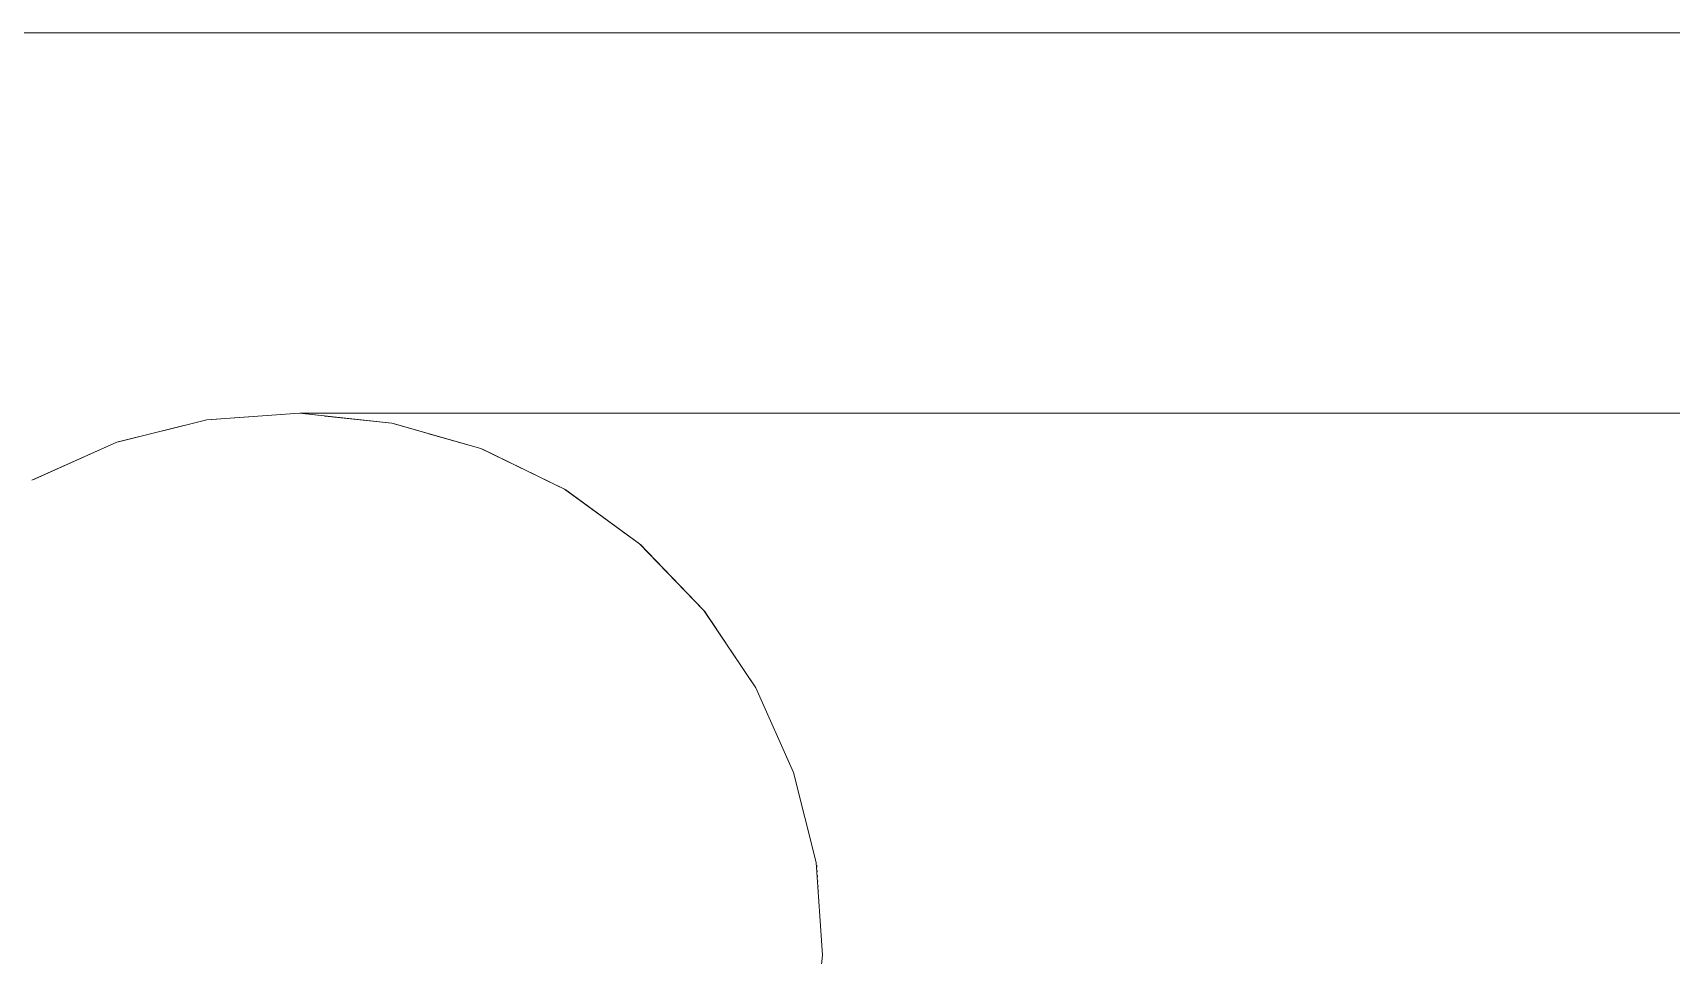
# Model space of a CAD drawing. Header units: millimetres. Extents: x -46169 to 135069, y -86316 to 18123.
# Drawn here: x 115694.88 to 115725.65, y -80800.36 to -80783.04 of the extents above; entities that cross this region are included whole.
import ezdxf

# ---------------------------------------------------------------- set-up
doc = ezdxf.new("R2010")
doc.units = ezdxf.units.MM
doc.header["$MEASUREMENT"] = 0
doc.linetypes.add('Wipeout_Contour', pattern=[1000, 0, -1000])
doc.layers.add('New_A-35-M_FFE_Sanitary', color=7, linetype='Continuous')
for name, color, linetype, lineweight, true_color in [('New_A-35-M_FFE_Sanitary_Pen_No__104', 7, 'Continuous', 15, 0xa6a6a6), ('New_A-35-M_FFE_Sanitary_Pen_No__74', 7, 'Continuous', 20, 0x606060), ('New_A-35-M_FFE_Sanitary_Pen_No__75', 7, 'Continuous', 20, 0x606060)]:
    doc.layers.add(name, color=color, linetype=linetype, lineweight=lineweight, true_color=true_color)

# ---------------------------------------------------------------- blocks, each defined once
blk = doc.blocks.new('Section Elem_148_3', base_point=(188935.419, -81480.184))
at = {"color": 254, "linetype": 'Wipeout_Contour', "lineweight": 0, "ltscale": 4233909.213372911}
blk.add_wipeout([(115678.103, -80897.327), (115734.561, -80897.327), (115734.561, -80896.882), (115734.296, -80896.882), (115734.296, -80837.846), (115734.296, -80810.183), (115699.552, -80810.183), (115697.818, -80810.001), (115696.143, -80809.52), (115696.128, -80809.52), (115694.562, -80808.756), (115693.151, -80807.731), (115691.94, -80806.477), (115690.966, -80805.032), (115690.257, -80803.44), (115689.835, -80801.749), (115689.713, -80800.01), (115689.895, -80798.276), (115690.376, -80796.601), (115691.14, -80795.034), (115692.164, -80793.624), (115693.418, -80792.413), (115694.863, -80791.438), (115694.878, -80791.438), (115696.47, -80790.729), (115698.161, -80790.308), (115699.9, -80790.186), (115734.296, -80790.186), (115734.296, -80783.042), (115678.103, -80783.042)], dxfattribs=at).dxf.layer = 'New_A-35-M_FFE_Sanitary'
at = {"layer": 'New_A-35-M_FFE_Sanitary_Pen_No__75', "linetype": 'Continuous'}
blk.add_line((115754.736, -80783.042), (115586.157, -80783.042), dxfattribs=at)
blk = doc.blocks.new('Section Elem_149_3', base_point=(188935.419, -81480.184))
at = {"color": 254, "linetype": 'Wipeout_Contour', "lineweight": 0, "ltscale": 564514.405983}
blk.add_wipeout([(115709.71, -80800.359), (115709.724, -80800.359), (115709.603, -80798.62), (115709.589, -80798.62)], dxfattribs=at).dxf.layer = 'New_A-35-M_FFE_Sanitary'
at = {"color": 254, "linetype": 'Wipeout_Contour', "lineweight": 0, "ltscale": 564509.58721}
blk.add_wipeout([(115709.589, -80798.62), (115709.603, -80798.62), (115709.181, -80796.929), (115709.167, -80796.929)], dxfattribs=at).dxf.layer = 'New_A-35-M_FFE_Sanitary'
at = {"color": 254, "linetype": 'Wipeout_Contour', "lineweight": 0, "ltscale": 564518.282878}
blk.add_wipeout([(115709.528, -80802.093), (115709.542, -80802.093), (115709.724, -80800.359), (115709.71, -80800.359)], dxfattribs=at).dxf.layer = 'New_A-35-M_FFE_Sanitary'
at = {"color": 254, "linetype": 'Wipeout_Contour', "lineweight": 0, "ltscale": 564503.972963}
blk.add_wipeout([(115709.167, -80796.929), (115709.181, -80796.929), (115708.472, -80795.337), (115708.458, -80795.337)], dxfattribs=at).dxf.layer = 'New_A-35-M_FFE_Sanitary'
at = {"color": 254, "linetype": 'Wipeout_Contour', "lineweight": 0, "ltscale": 564516.179844}
blk.add_wipeout([(115709.724, -80800.359), (115710.791, -80800.36), (115710.672, -80798.621), (115709.603, -80798.62)], dxfattribs=at).dxf.layer = 'New_A-35-M_FFE_Sanitary'
at = {"color": 254, "linetype": 'Wipeout_Contour', "lineweight": 0, "ltscale": 564497.733805}
blk.add_wipeout([(115708.458, -80795.337), (115708.472, -80795.337), (115707.497, -80793.891), (115707.483, -80793.891)], dxfattribs=at).dxf.layer = 'New_A-35-M_FFE_Sanitary'
at = {"color": 254, "linetype": 'Wipeout_Contour', "lineweight": 0, "ltscale": 564511.366439}
blk.add_wipeout([(115709.603, -80798.62), (115710.672, -80798.621), (115710.258, -80796.93), (115709.181, -80796.929)], dxfattribs=at).dxf.layer = 'New_A-35-M_FFE_Sanitary'
at = {"color": 254, "linetype": 'Wipeout_Contour', "lineweight": 0, "ltscale": 564520.057047}
blk.add_wipeout([(115709.542, -80802.093), (115710.613, -80802.094), (115710.791, -80800.36), (115709.724, -80800.359)], dxfattribs=at).dxf.layer = 'New_A-35-M_FFE_Sanitary'
at = {"color": 254, "linetype": 'Wipeout_Contour', "lineweight": 0, "ltscale": 564491.059294}
blk.add_wipeout([(115707.483, -80793.891), (115707.497, -80793.891), (115706.286, -80792.638), (115706.272, -80792.638)], dxfattribs=at).dxf.layer = 'New_A-35-M_FFE_Sanitary'
at = {"color": 254, "linetype": 'Wipeout_Contour', "lineweight": 0, "ltscale": 564505.767705}
blk.add_wipeout([(115709.181, -80796.929), (115710.258, -80796.93), (115709.562, -80795.337), (115708.472, -80795.337)], dxfattribs=at).dxf.layer = 'New_A-35-M_FFE_Sanitary'
at = {"color": 254, "linetype": 'Wipeout_Contour', "lineweight": 0, "ltscale": 564522.785388}
blk.add_wipeout([(115710.791, -80800.36), (115713.747, -80800.36), (115713.637, -80798.621), (115710.672, -80798.621)], dxfattribs=at).dxf.layer = 'New_A-35-M_FFE_Sanitary'
at = {"color": 254, "linetype": 'Wipeout_Contour', "lineweight": 0, "ltscale": 564484.152218}
blk.add_wipeout([(115706.272, -80792.638), (115706.286, -80792.638), (115704.876, -80791.613), (115704.862, -80791.613)], dxfattribs=at).dxf.layer = 'New_A-35-M_FFE_Sanitary'
at = {"color": 254, "linetype": 'Wipeout_Contour', "lineweight": 0, "ltscale": 564499.553254}
blk.add_wipeout([(115708.472, -80795.337), (115709.562, -80795.337), (115708.606, -80793.892), (115707.497, -80793.891)], dxfattribs=at).dxf.layer = 'New_A-35-M_FFE_Sanitary'
at = {"color": 254, "linetype": 'Wipeout_Contour', "lineweight": 0, "ltscale": 564518.011035}
blk.add_wipeout([(115710.672, -80798.621), (115713.637, -80798.621), (115713.254, -80796.93), (115710.258, -80796.93)], dxfattribs=at).dxf.layer = 'New_A-35-M_FFE_Sanitary'
at = {"color": 254, "linetype": 'Wipeout_Contour', "lineweight": 0, "ltscale": 564477.222442}
blk.add_wipeout([(115704.862, -80791.613), (115704.876, -80791.613), (115703.309, -80790.849), (115703.295, -80790.849)], dxfattribs=at).dxf.layer = 'New_A-35-M_FFE_Sanitary'
at = {"color": 254, "linetype": 'Wipeout_Contour', "lineweight": 0, "ltscale": 564492.911634}
blk.add_wipeout([(115707.497, -80793.891), (115708.606, -80793.892), (115707.418, -80792.638), (115706.286, -80792.638)], dxfattribs=at).dxf.layer = 'New_A-35-M_FFE_Sanitary'
at = {"color": 254, "linetype": 'Wipeout_Contour', "lineweight": 0, "ltscale": 564512.496385}
blk.add_wipeout([(115710.258, -80796.93), (115713.254, -80796.93), (115712.611, -80795.337), (115709.562, -80795.337)], dxfattribs=at).dxf.layer = 'New_A-35-M_FFE_Sanitary'
at = {"color": 254, "linetype": 'Wipeout_Contour', "lineweight": 0, "ltscale": 564535.45705}
blk.add_wipeout([(115713.747, -80800.36), (115718.507, -80800.36), (115718.411, -80798.621), (115713.637, -80798.621)], dxfattribs=at).dxf.layer = 'New_A-35-M_FFE_Sanitary'
at = {"color": 254, "linetype": 'Wipeout_Contour', "lineweight": 0, "ltscale": 564486.044487}
blk.add_wipeout([(115706.286, -80792.638), (115707.418, -80792.638), (115706.034, -80791.613), (115704.876, -80791.613)], dxfattribs=at).dxf.layer = 'New_A-35-M_FFE_Sanitary'
at = {"color": 254, "linetype": 'Wipeout_Contour', "lineweight": 0, "ltscale": 564506.408724}
blk.add_wipeout([(115709.562, -80795.337), (115712.611, -80795.337), (115711.727, -80793.892), (115708.606, -80793.892)], dxfattribs=at).dxf.layer = 'New_A-35-M_FFE_Sanitary'
at = {"color": 254, "linetype": 'Wipeout_Contour', "lineweight": 0, "ltscale": 564530.769059}
blk.add_wipeout([(115713.637, -80798.621), (115718.411, -80798.621), (115718.079, -80796.93), (115713.254, -80796.93)], dxfattribs=at).dxf.layer = 'New_A-35-M_FFE_Sanitary'
at = {"color": 254, "linetype": 'Wipeout_Contour', "lineweight": 0, "ltscale": 564479.160369}
blk.add_wipeout([(115704.876, -80791.613), (115706.034, -80791.613), (115704.497, -80790.849), (115703.309, -80790.849)], dxfattribs=at).dxf.layer = 'New_A-35-M_FFE_Sanitary'
at = {"color": 254, "linetype": 'Wipeout_Contour', "lineweight": 0, "ltscale": 564499.932773}
blk.add_wipeout([(115708.606, -80793.892), (115711.727, -80793.892), (115710.63, -80792.638), (115707.418, -80792.638)], dxfattribs=at).dxf.layer = 'New_A-35-M_FFE_Sanitary'
at = {"color": 254, "linetype": 'Wipeout_Contour', "lineweight": 0, "ltscale": 564525.434164}
blk.add_wipeout([(115713.254, -80796.93), (115718.079, -80796.93), (115717.521, -80795.337), (115712.611, -80795.337)], dxfattribs=at).dxf.layer = 'New_A-35-M_FFE_Sanitary'
at = {"color": 254, "linetype": 'Wipeout_Contour', "lineweight": 0, "ltscale": 564553.662902}
blk.add_wipeout([(115718.507, -80800.36), (115724.832, -80800.36), (115724.756, -80798.621), (115718.411, -80798.621)], dxfattribs=at).dxf.layer = 'New_A-35-M_FFE_Sanitary'
at = {"color": 254, "linetype": 'Wipeout_Contour', "lineweight": 0, "ltscale": 564472.468375}
blk.add_wipeout([(115703.309, -80790.849), (115704.497, -80790.849), (115702.853, -80790.368), (115701.634, -80790.368)], dxfattribs=at).dxf.layer = 'New_A-35-M_FFE_Sanitary'
at = {"color": 254, "linetype": 'Wipeout_Contour', "lineweight": 0, "ltscale": 564493.265098}
blk.add_wipeout([(115707.418, -80792.638), (115710.63, -80792.638), (115709.351, -80791.613), (115706.034, -80791.613)], dxfattribs=at).dxf.layer = 'New_A-35-M_FFE_Sanitary'
at = {"color": 254, "linetype": 'Wipeout_Contour', "lineweight": 0, "ltscale": 564519.614338}
blk.add_wipeout([(115712.611, -80795.337), (115717.521, -80795.337), (115716.755, -80793.892), (115711.727, -80793.892)], dxfattribs=at).dxf.layer = 'New_A-35-M_FFE_Sanitary'
at = {"color": 254, "linetype": 'Wipeout_Contour', "lineweight": 0, "ltscale": 564549.099343}
blk.add_wipeout([(115718.411, -80798.621), (115724.756, -80798.621), (115724.491, -80796.93), (115718.079, -80796.93)], dxfattribs=at).dxf.layer = 'New_A-35-M_FFE_Sanitary'
at = {"color": 254, "linetype": 'Wipeout_Contour', "lineweight": 0, "ltscale": 564466.171636}
blk.add_wipeout([(115701.634, -80790.368), (115702.853, -80790.368), (115701.152, -80790.186), (115699.9, -80790.186)], dxfattribs=at).dxf.layer = 'New_A-35-M_FFE_Sanitary'
at = {"color": 254, "linetype": 'Wipeout_Contour', "lineweight": 0, "ltscale": 564486.608135}
blk.add_wipeout([(115706.034, -80791.613), (115709.351, -80791.613), (115707.931, -80790.849), (115704.497, -80790.849)], dxfattribs=at).dxf.layer = 'New_A-35-M_FFE_Sanitary'
at = {"color": 254, "linetype": 'Wipeout_Contour', "lineweight": 0, "ltscale": 564513.486263}
blk.add_wipeout([(115711.727, -80793.892), (115716.755, -80793.892), (115715.802, -80792.638), (115710.63, -80792.638)], dxfattribs=at).dxf.layer = 'New_A-35-M_FFE_Sanitary'
at = {"color": 254, "linetype": 'Wipeout_Contour', "lineweight": 0, "ltscale": 564544.023248}
blk.add_wipeout([(115718.079, -80796.93), (115724.491, -80796.93), (115724.047, -80795.337), (115717.521, -80795.337)], dxfattribs=at).dxf.layer = 'New_A-35-M_FFE_Sanitary'
at = {"color": 254, "linetype": 'Wipeout_Contour', "lineweight": 0, "ltscale": 564576.490243}
blk.add_wipeout([(115724.832, -80800.36), (115732.406, -80800.36), (115732.353, -80798.621), (115724.756, -80798.621)], dxfattribs=at).dxf.layer = 'New_A-35-M_FFE_Sanitary'
at = {"color": 254, "linetype": 'Wipeout_Contour', "lineweight": 0, "ltscale": 564459.854457}
blk.add_wipeout([(115698.161, -80790.308), (115699.447, -80790.307), (115700.406, -80790.239), (115699.9, -80790.186)], dxfattribs=at).dxf.layer = 'New_A-35-M_FFE_Sanitary'
at = {"color": 254, "linetype": 'Wipeout_Contour', "lineweight": 0, "ltscale": 564480.164043}
blk.add_wipeout([(115704.497, -80790.849), (115707.931, -80790.849), (115706.412, -80790.368), (115702.853, -80790.368)], dxfattribs=at).dxf.layer = 'New_A-35-M_FFE_Sanitary'
at = {"color": 254, "linetype": 'Wipeout_Contour', "lineweight": 0, "ltscale": 564507.235979}
blk.add_wipeout([(115710.63, -80792.638), (115715.802, -80792.638), (115714.693, -80791.613), (115709.351, -80791.613)], dxfattribs=at).dxf.layer = 'New_A-35-M_FFE_Sanitary'
at = {"color": 254, "linetype": 'Wipeout_Contour', "lineweight": 0, "ltscale": 564538.588803}
blk.add_wipeout([(115717.521, -80795.337), (115724.047, -80795.337), (115723.435, -80793.892), (115716.755, -80793.892)], dxfattribs=at).dxf.layer = 'New_A-35-M_FFE_Sanitary'
at = {"color": 254, "linetype": 'Wipeout_Contour', "lineweight": 0, "ltscale": 564572.082821}
blk.add_wipeout([(115724.756, -80798.621), (115732.353, -80798.621), (115732.169, -80796.93), (115724.491, -80796.93)], dxfattribs=at).dxf.layer = 'New_A-35-M_FFE_Sanitary'
at = {"color": 254, "linetype": 'Wipeout_Contour', "lineweight": 0, "ltscale": 564474.128553}
blk.add_wipeout([(115702.853, -80790.368), (115706.412, -80790.368), (115704.84, -80790.186), (115701.152, -80790.186)], dxfattribs=at).dxf.layer = 'New_A-35-M_FFE_Sanitary'
at = {"color": 254, "linetype": 'Wipeout_Contour', "lineweight": 0, "ltscale": 564455.512859}
blk.add_wipeout([(115698.161, -80790.308), (115696.47, -80790.729), (115697.787, -80790.729), (115699.447, -80790.307)], dxfattribs=at).dxf.layer = 'New_A-35-M_FFE_Sanitary'
at = {"color": 254, "linetype": 'Wipeout_Contour', "lineweight": 0, "ltscale": 564501.053259}
blk.add_wipeout([(115709.351, -80791.613), (115714.693, -80791.613), (115713.46, -80790.849), (115707.931, -80790.849)], dxfattribs=at).dxf.layer = 'New_A-35-M_FFE_Sanitary'
at = {"color": 254, "linetype": 'Wipeout_Contour', "lineweight": 0, "ltscale": 564532.961037}
blk.add_wipeout([(115716.755, -80793.892), (115723.435, -80793.892), (115722.675, -80792.638), (115715.802, -80792.638)], dxfattribs=at).dxf.layer = 'New_A-35-M_FFE_Sanitary'
at = {"color": 254, "linetype": 'Wipeout_Contour', "lineweight": 0, "ltscale": 564567.331414}
blk.add_wipeout([(115724.491, -80796.93), (115732.169, -80796.93), (115731.859, -80795.337), (115724.047, -80795.337)], dxfattribs=at).dxf.layer = 'New_A-35-M_FFE_Sanitary'
at = {"color": 254, "linetype": 'Wipeout_Contour', "lineweight": 0, "ltscale": 423347.193436}
blk.add_wipeout([(115699.447, -80790.307), (115701.055, -80790.307), (115700.406, -80790.239)], dxfattribs=at).dxf.layer = 'New_A-35-M_FFE_Sanitary'
at = {"color": 254, "linetype": 'Wipeout_Contour', "lineweight": 0, "ltscale": 564495.125846}
blk.add_wipeout([(115707.931, -80790.849), (115713.46, -80790.849), (115712.142, -80790.368), (115706.412, -80790.368)], dxfattribs=at).dxf.layer = 'New_A-35-M_FFE_Sanitary'
at = {"color": 254, "linetype": 'Wipeout_Contour', "lineweight": 0, "ltscale": 564451.474285}
blk.add_wipeout([(115696.47, -80790.729), (115694.878, -80791.438), (115696.225, -80791.438), (115697.787, -80790.729)], dxfattribs=at).dxf.layer = 'New_A-35-M_FFE_Sanitary'
at = {"color": 254, "linetype": 'Wipeout_Contour', "lineweight": 0, "ltscale": 564527.310827}
blk.add_wipeout([(115715.802, -80792.638), (115722.675, -80792.638), (115721.791, -80791.613), (115714.693, -80791.613)], dxfattribs=at).dxf.layer = 'New_A-35-M_FFE_Sanitary'
at = {"color": 254, "linetype": 'Wipeout_Contour', "lineweight": 0, "ltscale": 564562.380394}
blk.add_wipeout([(115724.047, -80795.337), (115731.859, -80795.337), (115731.434, -80793.892), (115723.435, -80793.892)], dxfattribs=at).dxf.layer = 'New_A-35-M_FFE_Sanitary'
at = {"color": 254, "linetype": 'Wipeout_Contour', "lineweight": 0, "ltscale": 564489.63376}
blk.add_wipeout([(115706.412, -80790.368), (115712.142, -80790.368), (115710.778, -80790.186), (115704.84, -80790.186)], dxfattribs=at).dxf.layer = 'New_A-35-M_FFE_Sanitary'
at = {"color": 254, "linetype": 'Wipeout_Contour', "lineweight": 0, "ltscale": 846695.690767}
blk.add_wipeout([(115697.787, -80790.729), (115701.73, -80790.729), (115702.323, -80790.566), (115701.634, -80790.368), (115701.055, -80790.307), (115699.447, -80790.307)], dxfattribs=at).dxf.layer = 'New_A-35-M_FFE_Sanitary'
at = {"color": 254, "linetype": 'Wipeout_Contour', "lineweight": 0, "ltscale": 564521.809729}
blk.add_wipeout([(115714.693, -80791.613), (115721.791, -80791.613), (115720.808, -80790.849), (115713.46, -80790.849)], dxfattribs=at).dxf.layer = 'New_A-35-M_FFE_Sanitary'
at = {"color": 254, "linetype": 'Wipeout_Contour', "lineweight": 0, "ltscale": 564448.469134}
blk.add_wipeout([(115694.878, -80791.438), (115693.433, -80792.413), (115694.808, -80792.412), (115696.225, -80791.438)], dxfattribs=at).dxf.layer = 'New_A-35-M_FFE_Sanitary'
at = {"color": 254, "linetype": 'Wipeout_Contour', "lineweight": 0, "ltscale": 564557.380142}
blk.add_wipeout([(115723.435, -80793.892), (115731.434, -80793.892), (115730.905, -80792.638), (115722.675, -80792.638)], dxfattribs=at).dxf.layer = 'New_A-35-M_FFE_Sanitary'
at = {"layer": 'New_A-35-M_FFE_Sanitary_Pen_No__74', "linetype": 'Continuous'}
for p, q in [((115699.9, -80790.186), (115701.152, -80790.186)), ((115701.152, -80790.186), (115704.84, -80790.186))]:
    blk.add_line(p, q, dxfattribs=at)
at = {"color": 254, "linetype": 'Wipeout_Contour', "lineweight": 0, "ltscale": 564516.624779}
blk.add_wipeout([(115713.46, -80790.849), (115720.808, -80790.849), (115719.757, -80790.368), (115712.142, -80790.368)], dxfattribs=at).dxf.layer = 'New_A-35-M_FFE_Sanitary'
at = {"color": 254, "linetype": 'Wipeout_Contour', "lineweight": 0, "ltscale": 564460.21244}
blk.add_wipeout([(115697.787, -80790.729), (115696.225, -80791.438), (115700.287, -80791.438), (115701.73, -80790.729)], dxfattribs=at).dxf.layer = 'New_A-35-M_FFE_Sanitary'
at = {"color": 254, "linetype": 'Wipeout_Contour', "lineweight": 0, "ltscale": 564552.4825}
blk.add_wipeout([(115722.675, -80792.638), (115730.905, -80792.638), (115730.29, -80791.613), (115721.791, -80791.613)], dxfattribs=at).dxf.layer = 'New_A-35-M_FFE_Sanitary'
at = {"color": 254, "linetype": 'Wipeout_Contour', "lineweight": 0, "ltscale": 564511.913427}
blk.add_wipeout([(115712.142, -80790.368), (115719.757, -80790.368), (115718.67, -80790.186), (115710.778, -80790.186)], dxfattribs=at).dxf.layer = 'New_A-35-M_FFE_Sanitary'
at = {"color": 254, "linetype": 'Wipeout_Contour', "lineweight": 0, "ltscale": 423352.883775}
blk.add_wipeout([(115701.73, -80790.729), (115702.891, -80790.729), (115702.323, -80790.566)], dxfattribs=at).dxf.layer = 'New_A-35-M_FFE_Sanitary'
at = {"color": 254, "linetype": 'Wipeout_Contour', "lineweight": 0, "ltscale": 564547.836172}
blk.add_wipeout([(115721.791, -80791.613), (115730.29, -80791.613), (115729.606, -80790.849), (115720.808, -80790.849)], dxfattribs=at).dxf.layer = 'New_A-35-M_FFE_Sanitary'
at = {"color": 254, "linetype": 'Wipeout_Contour', "lineweight": 0, "ltscale": 564457.440907}
blk.add_wipeout([(115696.225, -80791.438), (115694.808, -80792.412), (115698.977, -80792.412), (115700.287, -80791.438)], dxfattribs=at).dxf.layer = 'New_A-35-M_FFE_Sanitary'
at = {"layer": 'New_A-35-M_FFE_Sanitary_Pen_No__74', "linetype": 'Continuous'}
blk.add_line((115704.84, -80790.186), (115710.778, -80790.186), dxfattribs=at)
at = {"color": 254, "linetype": 'Wipeout_Contour', "lineweight": 0, "ltscale": 564543.582225}
blk.add_wipeout([(115720.808, -80790.849), (115729.606, -80790.849), (115728.875, -80790.368), (115719.757, -80790.368)], dxfattribs=at).dxf.layer = 'New_A-35-M_FFE_Sanitary'
at = {"color": 254, "linetype": 'Wipeout_Contour', "lineweight": 0, "ltscale": 846707.391515}
blk.add_wipeout([(115700.287, -80791.438), (115704.503, -80791.438), (115703.295, -80790.849), (115703.309, -80790.849), (115702.891, -80790.729), (115701.73, -80790.729)], dxfattribs=at).dxf.layer = 'New_A-35-M_FFE_Sanitary'
at = {"color": 254, "linetype": 'Wipeout_Contour', "lineweight": 0, "ltscale": 564455.768524}
blk.add_wipeout([(115694.808, -80792.412), (115693.578, -80793.623), (115697.84, -80793.623), (115698.977, -80792.412)], dxfattribs=at).dxf.layer = 'New_A-35-M_FFE_Sanitary'
at = {"color": 254, "linetype": 'Wipeout_Contour', "lineweight": 0, "ltscale": 846807.440672}
blk.add_wipeout([(115728.118, -80790.186), (115718.67, -80790.186), (115719.393, -80790.307), (115722.537, -80790.307), (115722.077, -80790.368), (115728.875, -80790.368)], dxfattribs=at).dxf.layer = 'New_A-35-M_FFE_Sanitary'
at = {"color": 254, "linetype": 'Wipeout_Contour', "lineweight": 0, "ltscale": 846714.016466}
blk.add_wipeout([(115698.977, -80792.412), (115705.691, -80792.412), (115705.815, -80792.306), (115704.862, -80791.613), (115704.503, -80791.438), (115700.287, -80791.438)], dxfattribs=at).dxf.layer = 'New_A-35-M_FFE_Sanitary'
at = {"color": 254, "linetype": 'Wipeout_Contour', "lineweight": 0, "ltscale": 564455.24619}
blk.add_wipeout([(115693.578, -80793.623), (115692.573, -80795.033), (115696.912, -80795.033), (115697.84, -80793.623)], dxfattribs=at).dxf.layer = 'New_A-35-M_FFE_Sanitary'
at = {"layer": 'New_A-35-M_FFE_Sanitary_Pen_No__74', "linetype": 'Continuous'}
blk.add_line((115710.778, -80790.186), (115718.67, -80790.186), dxfattribs=at)
at = {"color": 254, "linetype": 'Wipeout_Contour', "lineweight": 0, "ltscale": 564530.484265}
blk.add_wipeout([(115722.537, -80790.307), (115719.393, -80790.307), (115719.757, -80790.368), (115722.077, -80790.368)], dxfattribs=at).dxf.layer = 'New_A-35-M_FFE_Sanitary'
at = {"color": 254, "linetype": 'Wipeout_Contour', "lineweight": 0, "ltscale": 564473.812921}
blk.add_wipeout([(115698.977, -80792.412), (115697.84, -80793.623), (115704.705, -80793.623), (115705.691, -80792.412)], dxfattribs=at).dxf.layer = 'New_A-35-M_FFE_Sanitary'
at = {"color": 254, "linetype": 'Wipeout_Contour', "lineweight": 0, "ltscale": 564455.889875}
blk.add_wipeout([(115692.573, -80795.033), (115691.823, -80796.6), (115696.219, -80796.6), (115696.912, -80795.033)], dxfattribs=at).dxf.layer = 'New_A-35-M_FFE_Sanitary'
at = {"layer": 'New_A-35-M_FFE_Sanitary_Pen_No__74', "linetype": 'Continuous'}
blk.add_line((115718.67, -80790.186), (115728.118, -80790.186), dxfattribs=at)
at = {"color": 254, "linetype": 'Wipeout_Contour', "lineweight": 0, "ltscale": 423364.477739}
blk.add_wipeout([(115705.691, -80792.412), (115705.962, -80792.412), (115705.815, -80792.306)], dxfattribs=at).dxf.layer = 'New_A-35-M_FFE_Sanitary'
at = {"color": 254, "linetype": 'Wipeout_Contour', "lineweight": 0, "ltscale": 564473.654047}
blk.add_wipeout([(115697.84, -80793.623), (115696.912, -80795.033), (115703.899, -80795.033), (115704.705, -80793.623)], dxfattribs=at).dxf.layer = 'New_A-35-M_FFE_Sanitary'
at = {"color": 254, "linetype": 'Wipeout_Contour', "lineweight": 0, "ltscale": 564457.680133}
blk.add_wipeout([(115691.823, -80796.6), (115691.352, -80798.275), (115695.784, -80798.275), (115696.219, -80796.6)], dxfattribs=at).dxf.layer = 'New_A-35-M_FFE_Sanitary'
at = {"color": 254, "linetype": 'Wipeout_Contour', "lineweight": 0, "ltscale": 705608.962691}
blk.add_wipeout([(115705.691, -80792.412), (115704.705, -80793.623), (115707.224, -80793.623), (115706.272, -80792.638), (115705.962, -80792.412)], dxfattribs=at).dxf.layer = 'New_A-35-M_FFE_Sanitary'
at = {"color": 254, "linetype": 'Wipeout_Contour', "lineweight": 0, "ltscale": 564474.583076}
blk.add_wipeout([(115696.912, -80795.033), (115696.219, -80796.6), (115703.298, -80796.6), (115703.899, -80795.033)], dxfattribs=at).dxf.layer = 'New_A-35-M_FFE_Sanitary'
at = {"color": 254, "linetype": 'Wipeout_Contour', "lineweight": 0, "ltscale": 564460.562693}
blk.add_wipeout([(115691.352, -80798.275), (115691.173, -80800.009), (115695.619, -80800.009), (115695.784, -80798.275)], dxfattribs=at).dxf.layer = 'New_A-35-M_FFE_Sanitary'
at = {"color": 254, "linetype": 'Wipeout_Contour', "lineweight": 0, "ltscale": 705613.873548}
blk.add_wipeout([(115704.705, -80793.623), (115703.899, -80795.033), (115708.253, -80795.033), (115707.483, -80793.891), (115707.224, -80793.623)], dxfattribs=at).dxf.layer = 'New_A-35-M_FFE_Sanitary'
at = {"color": 254, "linetype": 'Wipeout_Contour', "lineweight": 0, "ltscale": 564476.571861}
blk.add_wipeout([(115696.219, -80796.6), (115695.784, -80798.275), (115702.92, -80798.275), (115703.298, -80796.6)], dxfattribs=at).dxf.layer = 'New_A-35-M_FFE_Sanitary'
at = {"color": 254, "linetype": 'Wipeout_Contour', "lineweight": 0, "ltscale": 564464.446755}
blk.add_wipeout([(115691.173, -80800.009), (115691.293, -80801.748), (115695.729, -80801.748), (115695.619, -80800.009)], dxfattribs=at).dxf.layer = 'New_A-35-M_FFE_Sanitary'
at = {"color": 254, "linetype": 'Wipeout_Contour', "lineweight": 0, "ltscale": 705619.147254}
blk.add_wipeout([(115703.899, -80795.033), (115703.298, -80796.6), (115709.02, -80796.6), (115708.458, -80795.337), (115708.253, -80795.033)], dxfattribs=at).dxf.layer = 'New_A-35-M_FFE_Sanitary'
at = {"color": 254, "linetype": 'Wipeout_Contour', "lineweight": 0, "ltscale": 564479.560059}
blk.add_wipeout([(115695.784, -80798.275), (115695.619, -80800.009), (115702.777, -80800.009), (115702.92, -80798.275)], dxfattribs=at).dxf.layer = 'New_A-35-M_FFE_Sanitary'
at = {"color": 254, "linetype": 'Wipeout_Contour', "lineweight": 0, "ltscale": 705624.526679}
blk.add_wipeout([(115703.298, -80796.6), (115702.92, -80798.275), (115709.503, -80798.275), (115709.167, -80796.929), (115709.02, -80796.6)], dxfattribs=at).dxf.layer = 'New_A-35-M_FFE_Sanitary'
at = {"color": 254, "linetype": 'Wipeout_Contour', "lineweight": 0, "ltscale": 564483.453608}
blk.add_wipeout([(115695.619, -80800.009), (115695.729, -80801.748), (115702.873, -80801.748), (115702.777, -80800.009)], dxfattribs=at).dxf.layer = 'New_A-35-M_FFE_Sanitary'
at = {"color": 254, "linetype": 'Wipeout_Contour', "lineweight": 0, "ltscale": 705629.825791}
blk.add_wipeout([(115702.777, -80800.009), (115709.686, -80800.009), (115709.589, -80798.62), (115709.503, -80798.275), (115702.92, -80798.275)], dxfattribs=at).dxf.layer = 'New_A-35-M_FFE_Sanitary'
at = {"color": 254, "linetype": 'Wipeout_Contour', "lineweight": 0, "ltscale": 705634.903045}
blk.add_wipeout([(115702.777, -80800.009), (115702.873, -80801.748), (115709.564, -80801.748), (115709.71, -80800.359), (115709.686, -80800.009)], dxfattribs=at).dxf.layer = 'New_A-35-M_FFE_Sanitary'
at = {"layer": 'New_A-35-M_FFE_Sanitary_Pen_No__104', "linetype": 'Continuous', "flags": 128}
blk.add_lwpolyline([(115709.528, -80802.093), (115709.71, -80800.359), (115709.589, -80798.62), (115709.167, -80796.929), (115708.458, -80795.337), (115707.483, -80793.891), (115706.272, -80792.638), (115704.862, -80791.613), (115703.295, -80790.849), (115701.62, -80790.368), (115699.886, -80790.186), (115698.147, -80790.308), (115696.456, -80790.729), (115694.863, -80791.438)], dxfattribs=at)

msp = doc.modelspace()

# ---------------------------------------------------------------- block references
at = {"layer": 'New_A-35-M_FFE_Sanitary'}
msp.add_blockref('Section Elem_148_3', (188935.419, -81480.184), dxfattribs=at)

# ---------------------------------------------------------------- next in the draw order: block references
msp.add_blockref('Section Elem_149_3', (188935.419, -81480.184), dxfattribs=at)

doc.saveas('drawing.dxf')
